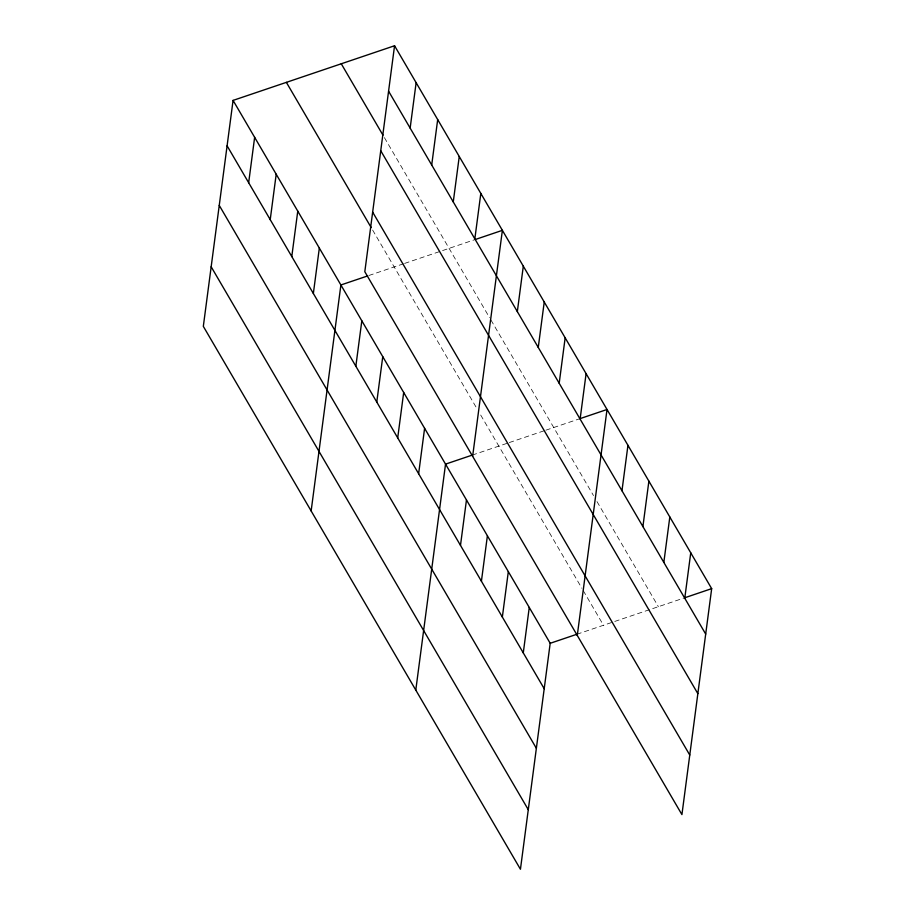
<?xml version="1.0" encoding="UTF-8"?>
<svg xmlns="http://www.w3.org/2000/svg" width="915" height="915" viewBox="0 0 915 915"><rect width="100%" height="100%" fill="white"/><g stroke="black" fill="none" stroke-linecap="round" stroke-linejoin="round"><path stroke-width="0.69" stroke-dasharray="4.58 3.43" d="M368.871 275.507L403.332 263.852M404.647 263.406L475.731 239.353M472.186 455.121L507.985 443.009M509.289 442.563L544.585 430.622M545.889 430.176L580.385 418.51M576.827 634.278L685.026 597.667M384.403 137.616L489.548 317.642M490.943 320.033L593.503 495.598M596.992 501.58L658.377 606.679M372.622 230.031L477.207 409.074M480.695 415.044L581.849 588.231M583.244 590.621L603.477 625.254"/><path stroke-width="1.37" d="M233.073 100.398L203.324 326.358L520.441 869.25L550.19 643.291L233.073 100.398L394.559 45.75L711.676 588.642L681.927 814.602L364.81 271.709L394.559 45.75M248.663 182.737L254.644 137.307M270.222 219.657L276.204 174.227M291.782 256.566L297.764 211.148M313.353 293.486L319.335 248.056M311.146 510.936L340.895 284.977L367.544 275.964M355.844 366.24L361.825 320.81M410.149 128.089L416.131 82.67M376.774 402.062L382.756 356.644M431.708 165.009L437.69 119.579M397.705 437.896L403.687 392.478M453.268 201.929L459.25 156.499M418.635 473.73L424.606 428.3M474.839 238.849L480.821 193.42M415.787 690.093L445.536 464.134L472.186 455.121M460.485 545.397L466.467 499.967M472.632 456.299L502.381 230.34L475.731 239.353M481.416 581.219L487.398 535.801M517.33 311.592L523.311 266.162M502.346 617.053L508.328 571.623M538.26 347.425L544.242 301.996M523.277 652.887L529.259 607.457M559.191 383.259L565.161 337.829M580.11 419.081L586.092 373.663M577.274 635.456L607.022 409.497L580.385 418.51M621.971 490.749L627.953 445.319M642.902 526.582L648.884 481.153M663.832 562.416L669.814 516.986M684.763 598.238L690.745 552.82M550.19 643.291L576.827 634.278M685.026 597.667L711.676 588.642M388.578 91.18L705.694 634.072M341.272 63.787L382.962 135.157M380.743 150.746L697.848 693.65M372.657 212.131L689.761 755.035M286.372 82.361L371.181 227.572M227.103 145.817L544.208 688.721M219.257 205.395L536.362 748.287M211.171 266.78L528.275 809.672"/></g></svg>
